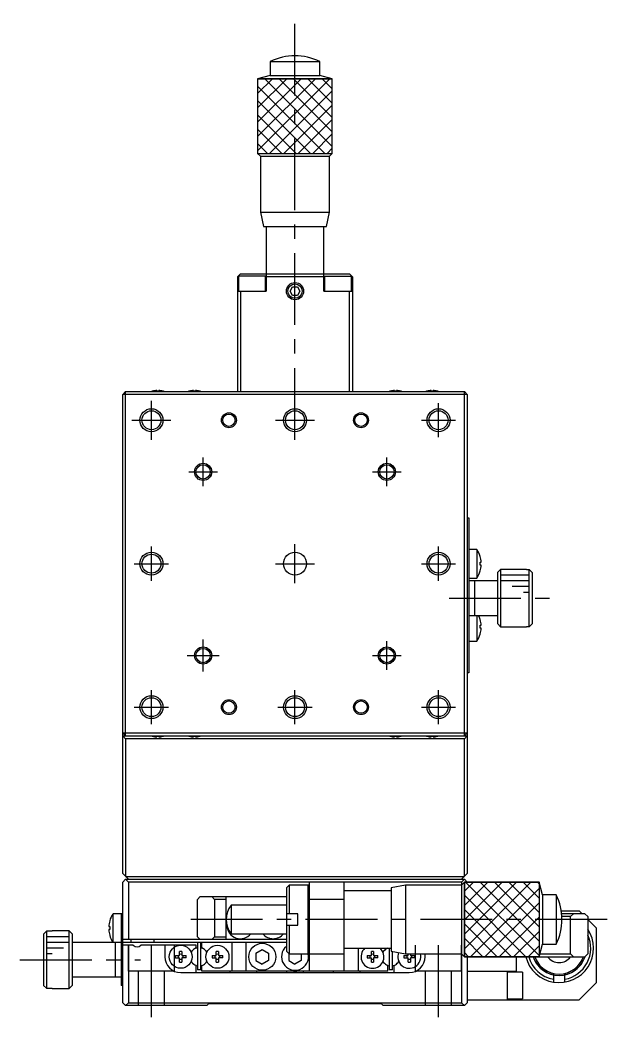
# Model space of a CAD drawing. Extents: x -406 to 351, y 22 to 590.
# Drawn here: x -112 to -9.8, y 49.5 to 223.2 of the extents above; entities that cross this region are included whole.
import ezdxf

# ---------------------------------------------------------------- set-up
doc = ezdxf.new("R2010")
doc.units = 0
doc.header["$LTSCALE"] = 10
doc.linetypes.add('CENTER', pattern=[2, 1.25, -0.25, 0.25, -0.25])
doc.linetypes.add('DASHED', pattern=[3.5, 2, -1.5])
doc.layers.get('0').update_dxf_attribs({"linetype": 'CONTINUOUS'})
doc.layers.add('CENTER', color=1, linetype='CENTER')

msp = doc.modelspace()

# ---------------------------------------------------------------- linework, layer by layer
at = {"color": 7, "linetype": 'CONTINUOUS'}
for p, q in [((-68.427214, 215.964353), (-59.827214, 215.964353)), ((-68.427214, 215.964353), (-68.427214, 213.553842)), ((-59.827214, 213.553842), (-59.827214, 215.964353)), ((-68.427214, 213.553842), (-70.627213, 212.964354)), ((-70.627213, 212.964354), (-57.627215, 212.964354)), ((-70.627213, 212.964354), (-70.627213, 199.964353)), ((-68.427214, 213.553842), (-59.827214, 213.553842)), ((-57.627215, 212.964354), (-59.827214, 213.553842)), ((-57.627215, 199.964353), (-57.627215, 212.964354)), ((-70.627213, 199.964353), (-57.627215, 199.964353)), ((-70.627213, 199.964353), (-70.12721, 199.464351)), ((-58.127218, 199.464351), (-57.627215, 199.964353)), ((-70.12721, 199.464351), (-58.127218, 199.464351)), ((-70.12721, 199.464351), (-70.12721, 189.714346)), ((-58.127218, 189.714346), (-58.127218, 199.464351)), ((-70.12721, 189.714346), (-58.127218, 189.714346)), ((-70.12721, 189.714346), (-69.627211, 187.214347)), ((-58.627217, 187.214347), (-58.127218, 189.714346)), ((-69.627211, 187.214347), (-58.627217, 187.214347)), ((-69.127214, 187.214347), (-69.127214, 175.964347)), ((-59.127214, 175.964347), (-59.127214, 187.214347)), ((-73.627214, 178.964347), (-74.127214, 178.464347)), ((-73.627214, 178.964347), (-54.627214, 178.964347)), ((-54.127214, 178.464347), (-54.627214, 178.964347)), ((-74.127214, 178.464347), (-74.127214, 158.464347)), ((-73.977214, 178.564347), (-73.977214, 175.964347)), ((-69.277214, 178.564347), (-73.977214, 178.564347)), ((-69.277214, 175.964347), (-69.277214, 178.564347)), ((-59.127214, 178.464347), (-69.127214, 178.464347)), ((-58.977214, 178.564347), (-58.977214, 175.964347)), ((-58.977214, 178.564347), (-54.277214, 178.564347)), ((-54.277214, 175.964347), (-54.277214, 178.564347)), ((-54.127214, 178.464347), (-54.127214, 158.464347)), ((-74.127214, 175.964347), (-69.127214, 175.964347)), ((-73.627214, 175.964347), (-73.627214, 158.464347)), ((-64.99324, 175.964347), (-64.560227, 176.714347)), ((-64.560227, 175.214347), (-64.99324, 175.964347)), ((-64.560227, 176.714347), (-63.694201, 176.714347)), ((-63.694201, 176.714347), (-63.261189, 175.964347)), ((-63.261189, 175.964347), (-63.694201, 175.214347)), ((-59.127214, 175.964347), (-54.127214, 175.964347)), ((-54.627214, 158.464347), (-54.627214, 175.964347)), ((-63.694201, 175.214347), (-64.560227, 175.214347)), ((-93.627214, 158.464347), (-94.127214, 157.964347)), ((-93.627214, 98.464347), (-93.627214, 158.464347)), ((-93.627214, 158.464347), (-34.627214, 158.464347)), ((-88.913576, 158.533869), (-88.91583, 158.538491)), ((-88.207214, 158.533869), (-88.207214, 158.654206)), ((-87.847214, 158.533869), (-88.207214, 158.533869)), ((-87.847214, 158.654206), (-87.847214, 158.533869)), ((-87.138598, 158.538491), (-87.140853, 158.533869)), ((-82.513576, 158.533869), (-82.51583, 158.538491)), ((-81.807214, 158.533869), (-81.807214, 158.654206)), ((-81.447214, 158.533869), (-81.807214, 158.533869)), ((-81.447214, 158.654206), (-81.447214, 158.533869)), ((-80.738598, 158.538491), (-80.740853, 158.533869)), ((-47.513576, 158.533869), (-47.51583, 158.538491)), ((-46.807214, 158.533869), (-46.807214, 158.654206)), ((-46.447214, 158.533869), (-46.807214, 158.533869)), ((-46.447214, 158.654206), (-46.447214, 158.533869)), ((-45.738598, 158.538491), (-45.740853, 158.533869)), ((-41.113576, 158.533869), (-41.11583, 158.538491)), ((-40.407214, 158.533869), (-40.407214, 158.654206)), ((-40.047214, 158.533869), (-40.407214, 158.533869)), ((-40.047214, 158.654206), (-40.047214, 158.533869)), ((-39.338598, 158.538491), (-39.340853, 158.533869)), ((-34.127214, 157.964347), (-34.627214, 158.464347)), ((-34.627214, 98.464347), (-34.627214, 158.464347)), ((-94.127214, 74.464347), (-94.127214, 157.964347)), ((-34.127214, 157.964347), (-94.127214, 157.964347)), ((-34.127214, 157.964347), (-34.127214, 74.464347)), ((-34.127214, 136.464347), (-33.827214, 136.464347)), ((-33.827214, 136.464347), (-33.827214, 109.464347)), ((-32.435557, 130.964347), (-33.827214, 130.964347)), ((-32.435557, 130.964347), (-32.435557, 125.964347)), ((-31.864633, 129.722937), (-31.857778, 129.72628)), ((-31.864633, 128.724347), (-31.692262, 128.724347)), ((-31.864633, 128.204347), (-31.864633, 128.724347)), ((-31.692262, 128.204347), (-31.864633, 128.204347)), ((-31.857778, 127.202414), (-31.864633, 127.205758)), ((-28.327214, 127.464347), (-28.827214, 126.964347)), ((-28.827214, 117.964347), (-28.827214, 126.964347)), ((-28.327214, 127.464347), (-28.327214, 117.464347)), ((-23.827214, 127.464347), (-28.327214, 127.464347)), ((-23.827214, 127.464347), (-23.827214, 127.448322)), ((-23.827214, 127.448322), (-23.327214, 127.448322)), ((-23.327214, 117.480373), (-23.327214, 127.448322)), ((-23.327214, 127.448322), (-22.827214, 126.946534)), ((-22.827214, 126.946534), (-22.827214, 117.98216)), ((-33.827214, 125.964347), (-32.435557, 125.964347)), ((-28.827214, 125.464347), (-33.827214, 125.464347)), ((-32.827214, 119.464347), (-32.827214, 125.464347)), ((-33.827214, 119.464347), (-28.827214, 119.464347)), ((-32.435557, 119.464347), (-32.435557, 114.964347)), ((-31.864633, 118.722937), (-31.857778, 118.72628)), ((-31.864633, 117.724347), (-31.692262, 117.724347)), ((-31.864633, 117.204347), (-31.864633, 117.724347)), ((-31.692262, 117.204347), (-31.864633, 117.204347)), ((-28.827214, 117.964347), (-28.327214, 117.464347)), ((-28.327214, 117.464347), (-23.827214, 117.464347)), ((-23.827214, 117.480373), (-23.827214, 117.464347)), ((-23.327214, 117.480373), (-23.827214, 117.480373)), ((-22.827214, 117.98216), (-23.327214, 117.480373)), ((-33.827214, 114.964347), (-32.435557, 114.964347)), ((-31.857778, 116.202414), (-31.864633, 116.205758)), ((-33.827214, 109.464347), (-34.127214, 109.464347)), ((-94.127214, 98.964347), (-93.627214, 98.464347)), ((-94.127214, 98.964347), (-34.127214, 98.964347)), ((-94.127214, 98.464347), (-93.627214, 97.964347)), ((-94.127214, 98.464347), (-34.127214, 98.464347)), ((-34.627214, 97.964347), (-93.627214, 97.964347)), ((-93.627214, 97.964347), (-93.627214, 73.964347)), ((-88.91583, 98.390203), (-88.913576, 98.394826)), ((-88.207214, 98.394826), (-87.847214, 98.394826)), ((-88.207214, 98.274488), (-88.207214, 98.394826)), ((-87.847214, 98.394826), (-87.847214, 98.274488)), ((-87.140853, 98.394826), (-87.138598, 98.390203)), ((-82.51583, 98.390203), (-82.513576, 98.394826)), ((-81.807214, 98.394826), (-81.447214, 98.394826)), ((-81.807214, 98.274488), (-81.807214, 98.394826)), ((-81.447214, 98.394826), (-81.447214, 98.274488)), ((-80.740853, 98.394826), (-80.738598, 98.390203)), ((-47.51583, 98.390203), (-47.513576, 98.394826)), ((-46.807214, 98.394826), (-46.447214, 98.394826)), ((-46.807214, 98.274488), (-46.807214, 98.394826)), ((-46.447214, 98.394826), (-46.447214, 98.274488)), ((-45.740853, 98.394826), (-45.738598, 98.390203)), ((-41.11583, 98.390203), (-41.113576, 98.394826)), ((-40.407214, 98.394826), (-40.047214, 98.394826)), ((-40.407214, 98.274488), (-40.407214, 98.394826)), ((-40.047214, 98.394826), (-40.047214, 98.274488)), ((-39.340853, 98.394826), (-39.338598, 98.390203)), ((-34.627214, 98.464347), (-34.127214, 98.964347)), ((-34.627214, 97.964347), (-34.127214, 98.464347)), ((-34.627214, 73.964347), (-34.627214, 97.964347)), ((-93.127214, 73.464347), (-94.127214, 74.464347)), ((-94.127214, 72.964347), (-93.627214, 73.464347)), ((-93.627214, 73.964347), (-34.627214, 73.964347)), ((-93.627214, 73.464347), (-93.127214, 72.964347)), ((-93.627214, 73.464347), (-34.627214, 73.464347)), ((-34.127214, 74.464347), (-35.127214, 73.464347)), ((-35.127214, 72.964347), (-34.627214, 73.464347)), ((-34.627214, 73.464347), (-34.127214, 72.964347)), ((-94.127214, 51.964347), (-94.127214, 72.964347)), ((-93.127214, 72.964347), (-93.127214, 62.964347)), ((-35.127214, 72.964347), (-93.127214, 72.964347)), ((-65.127214, 72.464347), (-65.627214, 71.964347)), ((-65.627214, 71.964347), (-65.627214, 60.964347)), ((-65.127214, 72.464347), (-65.127214, 67.464347)), ((-61.827214, 72.464347), (-65.127214, 72.464347)), ((-61.627214, 72.264347), (-61.827214, 72.464347)), ((-61.827214, 60.464347), (-61.827214, 72.464347)), ((-61.627214, 57.464347), (-61.627214, 72.964347)), ((-55.627214, 72.964347), (-55.627214, 57.464347)), ((-47.377214, 71.464347), (-55.627214, 71.464347)), ((-44.877215, 72.464343), (-47.377214, 71.964344)), ((-47.377214, 71.964344), (-47.377214, 60.96435)), ((-44.877215, 72.464343), (-44.877215, 60.464351)), ((-35.12721, 72.464343), (-44.877215, 72.464343)), ((-35.12721, 72.964347), (-35.12721, 51.964347)), ((-34.627208, 72.964346), (-35.12721, 72.464343)), ((-34.627208, 72.964346), (-34.627208, 59.964348)), ((-21.627207, 72.964346), (-34.627208, 72.964346)), ((-21.627207, 72.964346), (-21.627207, 59.964348)), ((-21.037719, 70.764347), (-21.627207, 72.964346)), ((-80.627214, 70.464347), (-81.127214, 69.964347)), ((-81.127214, 63.464347), (-81.127214, 69.964347)), ((-80.627214, 70.464347), (-65.627214, 70.464347)), ((-78.127214, 69.964347), (-78.627214, 70.464347)), ((-78.127214, 69.964347), (-78.127214, 63.464347)), ((-76.127214, 69.964347), (-78.127214, 69.964347)), ((-76.127214, 62.964347), (-76.127214, 70.464347)), ((-55.627214, 69.964347), (-61.627214, 69.964347)), ((-21.037719, 70.764347), (-21.037719, 62.164347)), ((-18.627208, 70.764347), (-21.037719, 70.764347)), ((-18.627208, 70.764347), (-18.627208, 62.164347)), ((-75.249705, 68.964343), (-75.249705, 63.964351)), ((-65.627214, 68.964343), (-75.249705, 68.964343)), ((-17.743343, 67.964347), (-14.627214, 67.964347)), ((-14.627214, 67.964347), (-14.127214, 67.464347)), ((-96.39665, 66.22628), (-96.389795, 66.222937)), ((-95.818872, 62.464347), (-95.818872, 67.464347)), ((-94.127214, 67.464347), (-95.818872, 67.464347)), ((-94.427214, 67.464347), (-94.427214, 54.964347)), ((-63.627214, 67.464347), (-65.627214, 67.464347)), ((-63.627214, 65.464347), (-63.627214, 67.464347)), ((-13.627214, 67.464347), (-17.678651, 67.464347)), ((-16.127214, 66.964347), (-17.640043, 66.964347)), ((-15.627214, 67.464347), (-16.127214, 66.964347)), ((-16.127214, 60.464347), (-16.127214, 66.964347)), ((-13.627214, 67.464347), (-13.127214, 66.964347)), ((-13.127214, 66.964347), (-13.127214, 60.464347)), ((-13.127214, 66.464347), (-11.627214, 64.964347)), ((-107.927214, 63.936483), (-107.427214, 64.439285)), ((-107.427214, 64.439285), (-107.427214, 54.48941)), ((-106.427214, 64.439285), (-107.427214, 64.439285)), ((-103.427214, 64.464347), (-106.427214, 64.464347)), ((-106.427214, 64.464347), (-106.427214, 64.439285)), ((-103.427214, 54.464347), (-103.427214, 64.464347)), ((-102.927214, 63.964347), (-103.427214, 64.464347)), ((-96.562167, 65.224347), (-96.389795, 65.224347)), ((-96.389795, 64.704347), (-96.562167, 64.704347)), ((-96.389795, 65.224347), (-96.389795, 64.704347)), ((-94.31469, 65.164347), (-94.182946, 65.164347)), ((-94.182946, 64.764347), (-94.31469, 64.764347)), ((-94.182946, 65.914347), (-94.182946, 65.893056)), ((-94.182946, 65.164347), (-94.182946, 64.764347)), ((-65.627214, 65.464347), (-63.627214, 65.464347)), ((-65.127214, 65.464347), (-65.127214, 60.464347)), ((-11.627214, 55.464347), (-11.627214, 64.964347)), ((-107.927214, 63.936483), (-107.927214, 54.992211)), ((-102.927214, 63.964347), (-102.927214, 54.964347)), ((-96.389795, 63.705758), (-96.39665, 63.702414)), ((-94.182946, 64.035639), (-94.182946, 64.014347)), ((-65.627214, 62.964347), (-94.127214, 62.964347)), ((-92.727214, 62.964347), (-92.727214, 62.464347)), ((-88.627214, 62.464347), (-88.627214, 62.964347)), ((-81.127214, 63.464347), (-80.627214, 62.964347)), ((-78.627214, 62.964347), (-78.127214, 63.464347)), ((-78.127214, 63.464347), (-76.127214, 63.464347)), ((-75.249705, 63.964351), (-65.627214, 63.964351)), ((-65.627214, 62.464347), (-102.927214, 62.464347)), ((-95.427214, 62.464347), (-95.427214, 56.464347)), ((-92.288652, 61.964347), (-94.127214, 61.964347)), ((-93.127214, 61.964347), (-93.127214, 51.964347)), ((-81.327214, 61.964347), (-90.965776, 61.964347)), ((-86.777214, 61.964347), (-86.777214, 59.964347)), ((-84.227214, 60.164347), (-84.227214, 60.893056)), ((-83.827214, 60.893056), (-83.827214, 60.164347)), ((-81.327214, 61.508759), (-81.620964, 61.339163)), ((-81.327214, 61.508759), (-81.327214, 61.964347)), ((-81.127214, 62.464347), (-81.127214, 57.664347)), ((-80.527214, 57.664347), (-80.527214, 62.464347)), ((-80.327214, 61.508759), (-80.327214, 62.464347)), ((-80.033464, 61.339163), (-80.327214, 61.508759)), ((-77.827214, 60.164347), (-77.827214, 60.893056)), ((-77.427214, 60.893056), (-77.427214, 60.164347)), ((-75.127214, 62.464347), (-75.127214, 57.464347)), ((-72.627214, 57.464347), (-72.627214, 62.464347)), ((-70.927214, 60.599433), (-69.827214, 61.234518)), ((-69.827214, 61.234518), (-68.727214, 60.599433)), ((-65.627214, 60.964347), (-65.127214, 60.464347)), ((-55.627214, 61.464347), (-47.377214, 61.464347)), ((-53.127214, 61.464347), (-53.127214, 57.464347)), ((-50.827214, 60.164347), (-50.827214, 60.893056)), ((-50.427214, 60.893056), (-50.427214, 60.164347)), ((-48.220964, 61.339163), (-48.004138, 61.464347)), ((-47.727214, 61.464347), (-47.727214, 57.664347)), ((-47.377214, 60.96435), (-44.877215, 60.464351)), ((-47.127214, 57.664347), (-47.127214, 60.91435)), ((-21.627207, 59.964348), (-21.037719, 62.164347)), ((-21.037719, 62.164347), (-18.627208, 62.164347)), ((-84.955923, 60.164347), (-84.227214, 60.164347)), ((-84.955923, 59.764347), (-84.227214, 59.764347)), ((-84.227214, 59.035639), (-84.227214, 59.764347)), ((-83.827214, 60.164347), (-83.098505, 60.164347)), ((-83.827214, 59.764347), (-83.827214, 59.035639)), ((-83.098505, 59.764347), (-83.827214, 59.764347)), ((-78.555923, 60.164347), (-77.827214, 60.164347)), ((-78.555923, 59.764347), (-77.827214, 59.764347)), ((-77.827214, 59.035639), (-77.827214, 59.764347)), ((-77.427214, 60.164347), (-76.698505, 60.164347)), ((-77.427214, 59.764347), (-77.427214, 59.035639)), ((-76.698505, 59.764347), (-77.427214, 59.764347)), ((-70.927214, 60.599433), (-70.927214, 59.329262)), ((-70.927214, 59.329262), (-69.827214, 58.694177)), ((-68.727214, 59.329262), (-69.827214, 58.694177)), ((-68.727214, 60.599433), (-68.727214, 59.329262)), ((-65.227214, 60.564347), (-65.227214, 59.329262)), ((-65.227214, 59.329262), (-64.127214, 58.694177)), ((-65.127214, 60.464347), (-61.827214, 60.464347)), ((-63.027214, 59.329262), (-64.127214, 58.694177)), ((-63.027214, 60.464347), (-63.027214, 59.329262)), ((-61.827214, 60.464347), (-61.627214, 60.664347)), ((-61.627214, 60.464347), (-55.627214, 60.464347)), ((-51.555923, 60.164347), (-50.827214, 60.164347)), ((-51.555923, 59.764347), (-50.827214, 59.764347)), ((-50.827214, 59.035639), (-50.827214, 59.764347)), ((-50.427214, 60.164347), (-49.698505, 60.164347)), ((-50.427214, 59.764347), (-50.427214, 59.035639)), ((-49.698505, 59.764347), (-50.427214, 59.764347)), ((-45.155923, 60.164347), (-44.427214, 60.164347)), ((-45.155923, 59.764347), (-44.427214, 59.764347)), ((-44.877215, 60.464351), (-35.12721, 60.464351)), ((-44.427214, 60.164347), (-44.427214, 60.464351)), ((-44.427214, 59.035639), (-44.427214, 59.764347)), ((-44.027214, 60.464351), (-44.027214, 60.164347)), ((-44.027214, 60.164347), (-43.298505, 60.164347)), ((-44.027214, 59.764347), (-44.027214, 59.035639)), ((-43.298505, 59.764347), (-44.027214, 59.764347)), ((-41.477214, 59.964347), (-41.477214, 60.464351)), ((-35.12721, 60.464351), (-34.627208, 59.964348)), ((-34.627208, 59.964348), (-13.627214, 59.964348)), ((-34.127214, 59.964348), (-34.127214, 51.964347)), ((-25.627214, 59.964348), (-25.627214, 57.464347)), ((-21.493233, 60.464347), (-16.127214, 60.464347)), ((-16.127214, 60.464347), (-15.627214, 59.964347)), ((-13.627214, 59.964347), (-13.127214, 60.464347)), ((-81.327214, 58.419935), (-81.620964, 58.589532)), ((-81.327214, 57.164347), (-81.327214, 58.419935)), ((-80.527214, 57.664347), (-81.127214, 57.664347)), ((-80.327214, 58.419935), (-80.033464, 58.589532)), ((-80.327214, 57.464347), (-80.327214, 58.419935)), ((-47.927214, 57.464347), (-80.327214, 57.464347)), ((-75.477214, 57.464347), (-75.477214, 57.164347)), ((-70.777214, 57.164347), (-70.777214, 57.464347)), ((-65.627214, 57.464347), (-65.627214, 57.164347)), ((-64.412313, 57.463828), (-64.137024, 57.440513)), ((-64.082668, 57.440394), (-63.79933, 57.464108)), ((-62.627214, 57.164347), (-62.627214, 57.464347)), ((-57.477214, 57.464347), (-57.477214, 57.164347)), ((-52.777214, 57.164347), (-52.777214, 57.464347)), ((-47.927214, 58.419935), (-48.220964, 58.589532)), ((-47.927214, 57.464347), (-47.927214, 58.419935)), ((-47.127214, 57.664347), (-47.727214, 57.664347)), ((-46.927214, 58.419935), (-46.633464, 58.589532)), ((-46.927214, 58.419935), (-46.927214, 57.164347)), ((-34.127214, 57.464347), (-25.627214, 57.464347)), ((-27.127214, 52.464347), (-27.127214, 57.464347)), ((-102.927214, 56.464347), (-94.427214, 56.464347)), ((-84.027214, 57.214347), (-81.327214, 57.214347)), ((-46.927214, 57.164347), (-81.327214, 57.164347)), ((-46.927214, 57.214347), (-44.227214, 57.214347)), ((-24.527214, 57.314347), (-27.127214, 57.314347)), ((-24.527214, 57.314347), (-24.527214, 52.614347)), ((-19.127214, 57.076865), (-19.127214, 55.548268)), ((-17.127214, 55.548268), (-17.127214, 57.076865)), ((-107.427214, 54.48941), (-107.927214, 54.992211)), ((-107.427214, 54.48941), (-106.427214, 54.48941)), ((-106.427214, 54.48941), (-106.427214, 54.464347)), ((-106.427214, 54.464347), (-103.427214, 54.464347)), ((-103.427214, 54.464347), (-102.927214, 54.964347)), ((-94.127214, 54.964347), (-94.427214, 54.964347)), ((-14.627214, 52.464347), (-11.627214, 55.464347)), ((-34.127214, 52.464347), (-14.627214, 52.464347)), ((-27.127214, 52.614347), (-24.527214, 52.614347)), ((-93.627214, 51.464347), (-94.127214, 51.964347)), ((-93.127214, 51.964347), (-93.627214, 51.464347)), ((-79.477214, 51.464347), (-93.627214, 51.464347)), ((-93.127214, 51.964347), (-35.127214, 51.964347)), ((-79.477214, 51.464347), (-79.127214, 51.814347)), ((-79.127214, 51.814347), (-49.127214, 51.814347)), ((-49.127214, 51.814347), (-48.777214, 51.464347)), ((-34.627214, 51.464347), (-48.777214, 51.464347)), ((-34.627214, 51.464347), (-35.127214, 51.964347)), ((-34.127214, 51.964347), (-34.627214, 51.464347))]:
    msp.add_line(p, q, dxfattribs=at)
at = {"color": 3, "linetype": 'CONTINUOUS'}
for p, q in [((-70.627213, 212.881222), (-70.544081, 212.964354)), ((-70.627213, 210.381222), (-68.044081, 212.964354)), ((-70.627213, 207.881222), (-65.544081, 212.964354)), ((-70.627213, 205.381222), (-63.044081, 212.964354)), ((-70.627213, 202.881222), (-60.544081, 212.964354)), ((-70.627213, 200.381222), (-58.044081, 212.964354)), ((-69.401491, 212.964354), (-57.627215, 201.190078)), ((-66.901491, 212.964354), (-57.627215, 203.690078)), ((-64.401491, 212.964354), (-57.627215, 206.190078)), ((-61.901491, 212.964354), (-57.627215, 208.690078)), ((-59.401491, 212.964354), (-57.627215, 211.190078)), ((-70.627213, 211.690076), (-58.90149, 199.964353)), ((-68.544082, 199.964353), (-57.627215, 210.88122)), ((-70.627213, 209.190076), (-61.40149, 199.964353)), ((-66.044082, 199.964353), (-57.627215, 208.38122)), ((-70.627213, 206.690076), (-63.90149, 199.964353)), ((-63.544082, 199.964353), (-57.627215, 205.88122)), ((-70.627213, 204.190076), (-66.40149, 199.964353)), ((-61.044082, 199.964353), (-57.627215, 203.38122)), ((-70.627213, 201.690076), (-68.90149, 199.964353)), ((-58.544082, 199.964353), (-57.627215, 200.88122)), ((-23.327214, 126.464347), (-28.327214, 126.464347)), ((-23.327214, 125.464347), (-28.327214, 125.464347)), ((-23.327214, 124.464347), (-26.327214, 124.464347)), ((-23.327214, 123.464347), (-24.327214, 123.464347)), ((-34.627208, 71.381227), (-33.044089, 72.964346)), ((-34.627208, 68.881227), (-30.544089, 72.964346)), ((-34.627208, 66.381227), (-28.044089, 72.964346)), ((-34.627208, 63.881227), (-25.544089, 72.964346)), ((-34.627208, 61.381227), (-23.044089, 72.964346)), ((-34.401483, 72.964346), (-21.627207, 60.19007)), ((-33.544087, 59.964348), (-21.627207, 71.881228)), ((-31.901483, 72.964346), (-21.627207, 62.69007)), ((-29.401483, 72.964346), (-21.627207, 65.19007)), ((-26.901483, 72.964346), (-21.627207, 67.69007)), ((-24.401483, 72.964346), (-21.627207, 70.19007)), ((-21.901483, 72.964346), (-21.627207, 72.69007)), ((-34.627208, 70.690071), (-23.901485, 59.964348)), ((-34.627208, 68.190071), (-26.401485, 59.964348)), ((-31.044087, 59.964348), (-21.627207, 69.381228)), ((-28.544087, 59.964348), (-21.627207, 66.881228)), ((-34.627208, 65.690071), (-28.901485, 59.964348)), ((-26.044087, 59.964348), (-21.627207, 64.381228)), ((-103.427214, 63.464347), (-107.427214, 63.464347)), ((-34.627208, 63.190071), (-31.401485, 59.964348)), ((-103.427214, 62.464347), (-107.427214, 62.464347)), ((-104.427214, 61.464347), (-107.427214, 61.464347)), ((-23.544087, 59.964348), (-21.627207, 61.881228)), ((-106.427214, 60.464347), (-107.427214, 60.464347)), ((-34.627208, 60.690071), (-33.901485, 59.964348))]:
    msp.add_line(p, q, dxfattribs=at)
at = {"color": 3, "linetype": 'DASHED'}
for p, q in [((-57.627215, 212.964354), (-70.627213, 212.964354)), ((-70.627213, 212.964354), (-70.627213, 199.964353)), ((-57.627215, 199.964353), (-57.627215, 212.964354)), ((-70.627213, 199.964353), (-57.627215, 199.964353)), ((-34.627208, 59.964348), (-34.627208, 72.964346)), ((-34.627208, 72.964346), (-21.627207, 72.964346)), ((-21.627207, 72.964346), (-21.627207, 59.964348)), ((-93.127214, 57.464347), (-93.127214, 61.964347)), ((-85.127214, 57.464347), (-85.127214, 61.964347)), ((-43.127214, 57.464347), (-43.127214, 61.964347)), ((-35.127214, 57.464347), (-35.127214, 61.964347)), ((-21.627207, 59.964348), (-34.627208, 59.964348)), ((-85.127214, 57.464347), (-93.127214, 57.464347)), ((-91.377214, 51.464347), (-91.377214, 57.464347)), ((-86.877214, 51.464347), (-86.877214, 57.464347)), ((-35.127214, 57.464347), (-43.127214, 57.464347)), ((-41.377214, 51.464347), (-41.377214, 57.464347)), ((-36.877214, 51.464347), (-36.877214, 57.464347))]:
    msp.add_line(p, q, dxfattribs=at)
at = {"color": 3, "linetype": 'CONTINUOUS'}
for centre, radius in [((-64.127214, 175.964347), 1.5), ((-89.127214, 153.464347), 2), ((-75.627214, 153.464347), 1.3), ((-64.127214, 153.464347), 2), ((-52.627214, 153.464347), 1.3), ((-39.127214, 153.464347), 2), ((-80.127214, 144.464347), 1.5), ((-48.127214, 144.464347), 1.5), ((-89.127214, 128.464347), 2), ((-39.127214, 128.464347), 2), ((-80.127214, 112.464347), 1.5), ((-48.127214, 112.464347), 1.5), ((-89.127214, 103.464347), 2), ((-75.627214, 103.464347), 1.3), ((-64.127214, 103.464347), 2), ((-52.627214, 103.464347), 1.3), ((-39.127214, 103.464347), 2)]:
    msp.add_circle(centre, radius, dxfattribs=at)
at = {"color": 7, "linetype": 'CONTINUOUS'}
for centre, radius in [((-64.127214, 175.964347), 1.25), ((-89.127214, 153.464347), 1.65), ((-64.127214, 153.464347), 1.65), ((-39.127214, 153.464347), 1.65), ((-75.627214, 153.464347), 1.075), ((-52.627214, 153.464347), 1.075), ((-80.127214, 144.464347), 1.25), ((-48.127214, 144.464347), 1.25), ((-64.127214, 128.464347), 2), ((-89.127214, 128.464347), 1.65), ((-39.127214, 128.464347), 1.65), ((-80.127214, 112.464347), 1.25), ((-48.127214, 112.464347), 1.25), ((-89.127214, 103.464347), 1.65), ((-75.627214, 103.464347), 1.075), ((-64.127214, 103.464347), 1.65), ((-52.627214, 103.464347), 1.075), ((-39.127214, 103.464347), 1.65), ((-84.027214, 59.964347), 2), ((-77.627214, 59.964347), 2), ((-69.827214, 59.964347), 2.35)]:
    msp.add_circle(centre, radius, dxfattribs=at)
for centre, radius, start, end in [((-64.127212, 207.219353), 9.745001, 63.816215, 116.183798), ((-88.027214, 155.464347), 3.2, 106.122533, 110.364135), ((-88.027214, 155.464347), 3.194933, 93.229709, 106.106712), ((-88.027214, 155.464347), 3.194933, 73.893288, 86.770291), ((-88.027214, 155.464347), 3.2, 69.635865, 73.877467), ((-81.627214, 155.464347), 3.2, 106.122533, 110.364135), ((-81.627214, 155.464347), 3.194933, 93.229709, 106.106712), ((-81.627214, 155.464347), 3.194933, 73.893288, 86.770291), ((-81.627214, 155.464347), 3.2, 69.635865, 73.877467), ((-46.627214, 155.464347), 3.2, 106.122533, 110.364135), ((-46.627214, 155.464347), 3.194933, 93.229709, 106.106712), ((-46.627214, 155.464347), 3.194933, 73.893288, 86.770291), ((-46.627214, 155.464347), 3.2, 69.635865, 73.877467), ((-40.227214, 155.464347), 3.2, 106.122533, 110.364135), ((-40.227214, 155.464347), 3.194933, 93.229709, 106.106712), ((-40.227214, 155.464347), 3.194933, 73.893288, 86.770291), ((-40.227214, 155.464347), 3.2, 69.635865, 73.877467), ((-36.177214, 128.464347), 4.5, 16.285843, 33.748989), ((-36.177214, 128.464347), 4.492483, 3.317816, 16.26943), ((-36.177214, 128.464347), 4.5, 326.251011, 343.714157), ((-36.177214, 128.464347), 4.492483, 343.73057, 356.682184), ((-36.177214, 117.464347), 4.5, 16.285843, 26.3878), ((-36.177214, 117.464347), 4.492483, 3.317816, 16.26943), ((-36.177214, 117.464347), 4.492483, 343.73057, 356.682184), ((-36.177214, 117.464347), 4.5, 326.251011, 343.714157), ((-88.027214, 101.464347), 3.2, 249.635865, 253.877467), ((-88.027214, 101.464347), 3.194933, 253.893288, 266.770291), ((-88.027214, 101.464347), 3.194933, 273.229709, 286.106712), ((-88.027214, 101.464347), 3.2, 286.122533, 290.364135), ((-81.627214, 101.464347), 3.2, 249.635865, 253.877467), ((-81.627214, 101.464347), 3.194933, 253.893288, 266.770291), ((-81.627214, 101.464347), 3.194933, 273.229709, 286.106712), ((-81.627214, 101.464347), 3.2, 286.122533, 290.364135), ((-46.627214, 101.464347), 3.2, 249.635865, 253.877467), ((-46.627214, 101.464347), 3.194933, 253.893288, 266.770291), ((-46.627214, 101.464347), 3.194933, 273.229709, 286.106712), ((-46.627214, 101.464347), 3.2, 286.122533, 290.364135), ((-40.227214, 101.464347), 3.2, 249.635865, 253.877467), ((-40.227214, 101.464347), 3.194933, 253.893288, 266.770291), ((-40.227214, 101.464347), 3.194933, 273.229709, 286.106712), ((-40.227214, 101.464347), 3.2, 286.122533, 290.364135), ((-27.372209, 66.464347), 9.745001, 333.816209, 26.183791), ((-72.12721, 66.464347), 3.999997, 141.317811, 218.682189), ((-92.077214, 64.964347), 4.492483, 163.73057, 176.682184), ((-92.077214, 64.964347), 4.5, 146.251011, 163.714157), ((-91.127214, 64.964347), 3.2, 159.635865, 162.729995), ((-92.077214, 64.964347), 4.492483, 183.317816, 196.26943), ((-91.127214, 64.964347), 3.193744, 163.094742, 176.40965), ((-91.127214, 64.964347), 3.193744, 183.59035, 196.905258), ((-73.627214, 65.464347), 2.35, 182.228636, 320.335114), ((-18.127214, 61.464347), 6, 194.477502, 33.55731), ((-92.077214, 64.964347), 4.5, 196.285843, 213.748989), ((-91.127214, 64.964347), 3.2, 197.270005, 200.364135), ((-67.927214, 65.464347), 2.35, 219.664886, 320.335114), ((-18.127214, 61.464347), 5.5, 280.475682, 24.619977), ((-91.627214, 62.714347), 1, 228.590378, 311.409622), ((-84.027214, 59.964347), 0.95, 77.846803, 102.153197), ((-80.712309, 59.849442), 1.75, 135, 148.118467), ((-80.827215, 59.964347), 1.5875, 134.999975, 149.566737), ((-80.827214, 59.964347), 1.5875, 120, 135), ((-80.827215, 59.964347), 1.5875, 100.893016, 120), ((-80.827215, 59.964347), 1.5875, 59.999969, 79.10691), ((-80.827214, 59.964347), 1.5875, 45, 60), ((-80.827215, 59.964347), 1.5875, 30.433182, 45.00025), ((-80.942119, 59.849442), 1.75, 31.881533, 45), ((-77.627214, 59.964347), 0.95, 77.846803, 102.153197), ((-64.127214, 59.964347), 2.35, 129.665014, 12.284494), ((-50.627214, 59.964347), 2, 131.409622, 48.590378), ((-50.627214, 59.964347), 0.95, 77.846803, 102.153197), ((-47.312309, 59.849442), 1.75, 135, 148.118467), ((-47.427215, 59.964347), 1.5875, 134.999975, 149.566737), ((-47.427214, 59.964347), 1.5875, 120, 135), ((-47.427215, 59.964347), 1.5875, 109.111732, 120), ((-84.027214, 59.964347), 2.75, 180, 270), ((-84.027214, 59.964347), 0.95, 167.846803, 192.153197), ((-84.027214, 59.964347), 0.435085, 152.633517, 207.366483), ((-84.027214, 59.964347), 0.435085, 62.633517, 117.366483), ((-84.027214, 59.964347), 0.435085, 242.633517, 297.366483), ((-84.027214, 59.964347), 0.435085, 332.633517, 27.366483), ((-84.027214, 59.964347), 0.95, 347.846803, 12.153197), ((-80.712309, 60.079252), 1.75, 211.881532, 225), ((-80.827215, 59.964347), 1.5875, 210.433263, 224.99975), ((-80.827215, 59.964347), 1.5875, 300.000031, 329.566818), ((-80.942119, 60.079252), 1.75, 315, 328.118467), ((-77.627214, 59.964347), 0.95, 167.846803, 192.153197), ((-77.627214, 59.964347), 0.435085, 152.633517, 207.366483), ((-77.627214, 59.964347), 0.435085, 62.633517, 117.366483), ((-77.627214, 59.964347), 0.435085, 242.633517, 297.366483), ((-77.627214, 59.964347), 0.435085, 332.633517, 27.366483), ((-77.627214, 59.964347), 0.95, 347.846803, 12.153197), ((-50.627214, 59.964347), 0.95, 167.846803, 192.153197), ((-50.627214, 59.964347), 0.435085, 152.633517, 207.366483), ((-50.627214, 59.964347), 0.435085, 62.633517, 117.366483), ((-50.627214, 59.964347), 0.435085, 242.633517, 297.366483), ((-50.627214, 59.964347), 0.435085, 332.633517, 27.366483), ((-50.627214, 59.964347), 0.95, 347.846803, 12.153197), ((-47.312309, 60.079252), 1.75, 211.881532, 225), ((-47.427215, 59.964347), 1.5875, 210.433263, 224.99975), ((-47.427215, 59.964347), 1.5875, 300.000031, 329.566818), ((-47.542119, 60.079252), 1.75, 315, 328.118467), ((-44.227214, 59.964347), 2, 158.238221, 14.477631), ((-44.227214, 59.964347), 0.95, 167.846803, 192.153197), ((-44.227214, 59.964347), 0.435085, 152.633517, 207.366483), ((-44.227214, 59.964347), 0.435085, 62.633517, 117.366483), ((-44.227214, 59.964347), 0.435085, 242.633517, 297.366483), ((-44.227214, 59.964347), 2.75, 270, 0), ((-44.227214, 59.964347), 0.435085, 332.633517, 27.366483), ((-44.227214, 59.964347), 0.95, 347.846803, 12.153197), ((-18.127214, 61.464347), 5.5, 195.826609, 259.524318), ((-18.127214, 61.464347), 4.75, 198.408467, 341.723438), ((-18.127214, 61.464347), 4.5, 199.471207, 257.160412), ((-18.127214, 61.464347), 2.499996, 216.869966, 323.130034), ((-18.127214, 61.464347), 4.5, 282.839588, 340.528779), ((-84.027214, 59.964347), 0.95, 257.846803, 282.153197), ((-80.827215, 59.964347), 1.5875, 225.000026, 259.106984), ((-80.827215, 59.964347), 1.5875, 280.89309, 300), ((-77.627214, 59.964347), 0.95, 257.846803, 282.153197), ((-64.107949, 57.689312), 0.25, 244.139368, 295.860632), ((-50.627214, 59.964347), 0.95, 257.846803, 282.153197), ((-47.427215, 59.964347), 1.5875, 225.000026, 259.106984), ((-47.427215, 59.964347), 1.5875, 280.89309, 300), ((-44.227214, 59.964347), 0.95, 257.846803, 282.153197)]:
    msp.add_arc(centre, radius, start, end, dxfattribs=at)
at = {"color": 3, "linetype": 'CONTINUOUS'}
for start, end in [(198.408467, 257.846803), (282.153197, 341.723438)]:
    msp.add_arc((-18.127214, 61.464347), 4.75, start, end, dxfattribs=at)
at = {"color": 9, "linetype": 'CONTINUOUS'}
msp.add_arc((-18.127214, 61.464347), 4.5, 199.471207, 340.528779, dxfattribs=at)
at = {"layer": 'CENTER', "color": 1, "linetype": 'CENTER'}
for p, q in [((-64.127214, 150.064347), (-64.127214, 223.214351)), ((-89.127214, 150.064347), (-89.127214, 156.864347)), ((-39.127214, 150.484347), (-39.127214, 156.444347)), ((-92.527214, 153.464347), (-85.727214, 153.464347)), ((-67.527214, 153.464347), (-60.727214, 153.464347)), ((-42.107214, 153.464347), (-36.147214, 153.464347)), ((-80.127214, 141.964347), (-80.127214, 146.964347)), ((-48.127214, 141.964347), (-48.127214, 146.964347)), ((-82.627214, 144.464347), (-77.627214, 144.464347)), ((-50.627214, 144.464347), (-45.627214, 144.464347)), ((-89.127214, 125.484347), (-89.127214, 131.444347)), ((-64.127214, 125.064347), (-64.127214, 131.864347)), ((-39.127214, 125.484347), (-39.127214, 131.444347)), ((-92.107214, 128.464347), (-86.147214, 128.464347)), ((-67.527214, 128.464347), (-60.727214, 128.464347)), ((-42.107214, 128.464347), (-36.147214, 128.464347)), ((-37.277214, 122.464347), (-17.277214, 122.464347)), ((-80.127214, 109.664347), (-80.127214, 115.264347)), ((-48.127214, 109.964347), (-48.127214, 114.964347)), ((-82.927214, 112.464347), (-77.327214, 112.464347)), ((-50.627214, 112.464347), (-45.627214, 112.464347)), ((-89.127214, 100.484347), (-89.127214, 106.444347)), ((-64.127214, 100.484347), (-64.127214, 106.444347)), ((-39.127214, 100.484347), (-39.127214, 106.444347)), ((-92.107214, 103.464347), (-86.147214, 103.464347)), ((-67.107214, 103.464347), (-61.147214, 103.464347)), ((-42.107214, 103.464347), (-36.147214, 103.464347)), ((-9.777214, 66.464347), (-84.277214, 66.464347)), ((-89.127214, 49.464347), (-89.127214, 63.964347)), ((-39.127214, 49.464347), (-39.127214, 63.964347)), ((-112.027214, 59.464347), (-91.027214, 59.464347))]:
    msp.add_line(p, q, dxfattribs=at)

doc.saveas('drawing.dxf')
